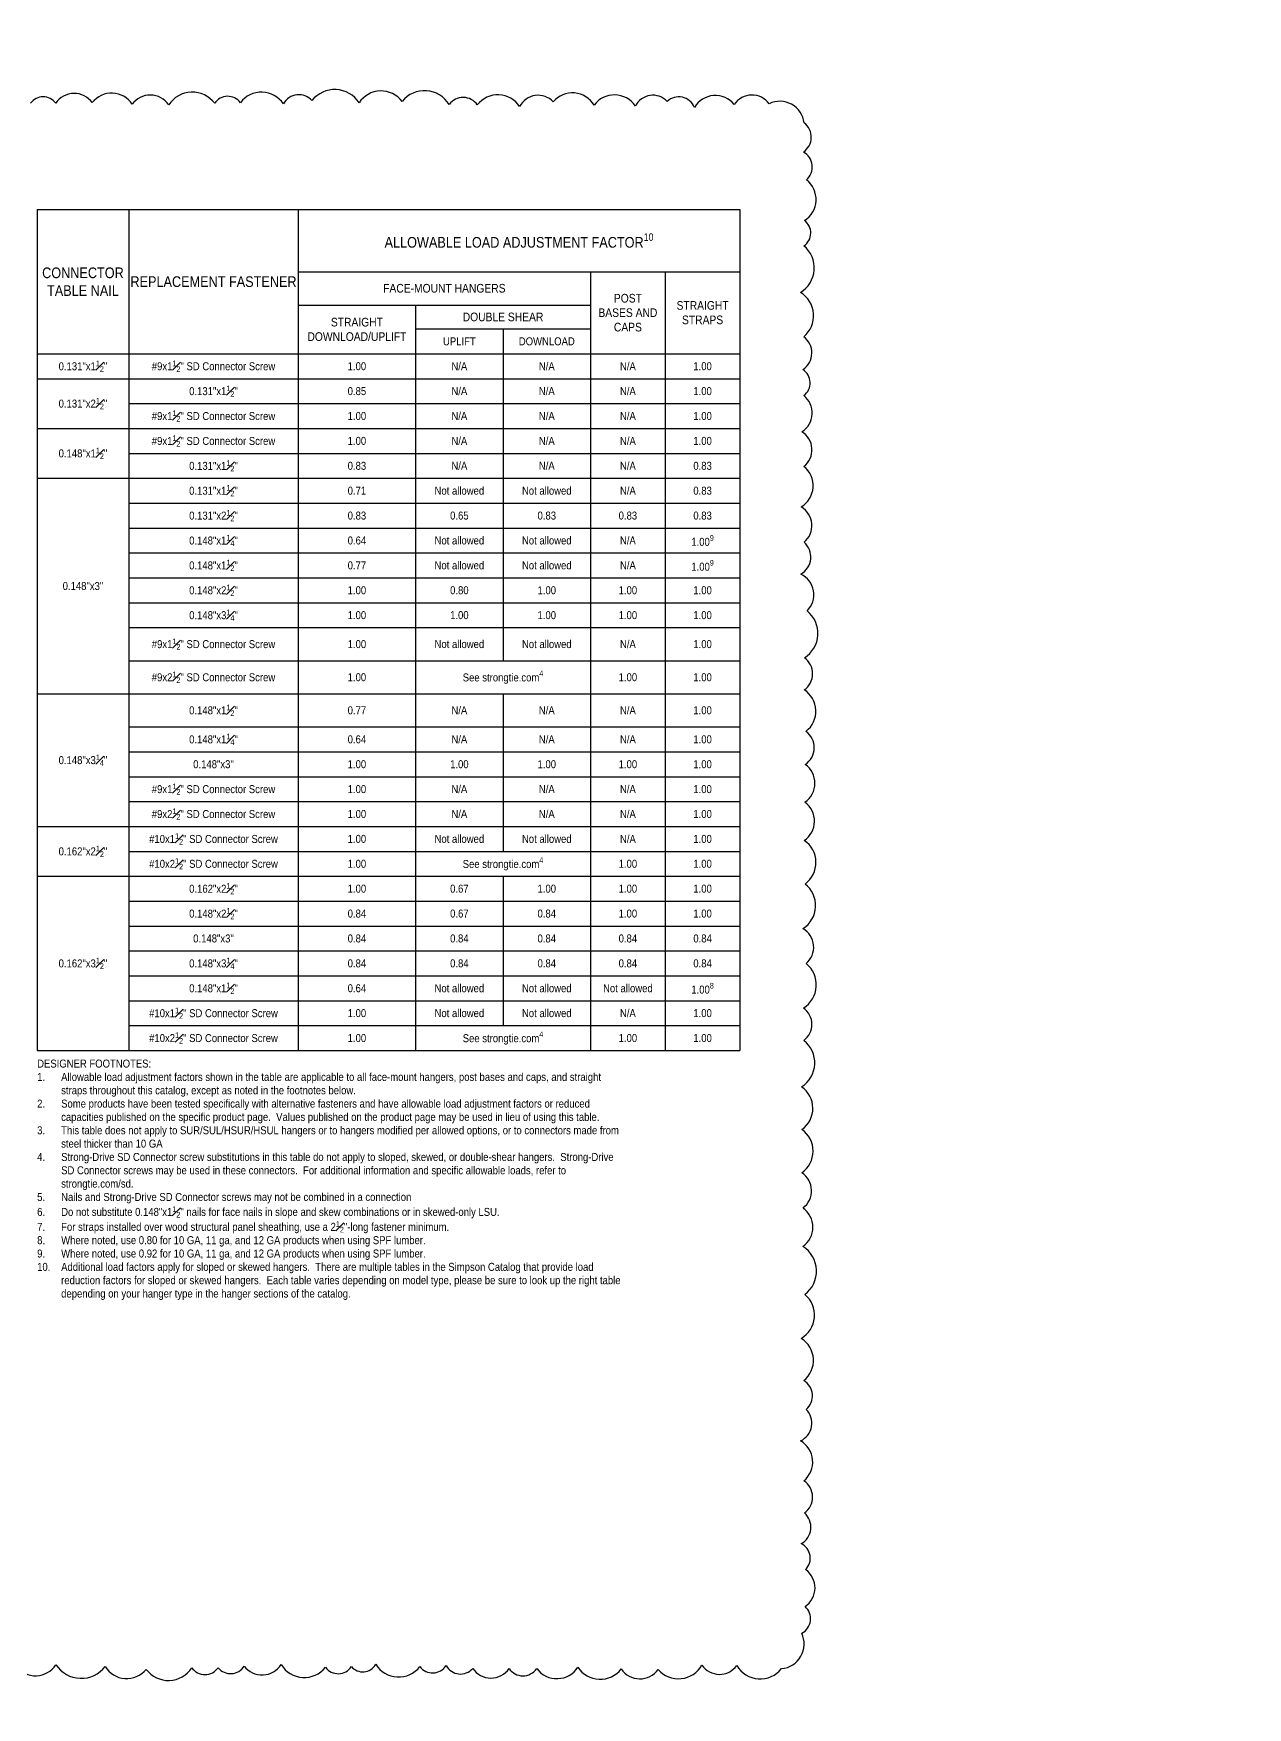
# Model space of a CAD drawing. Header units: inches. Extents: x -16404 to 14624, y -1591 to 16152.
# Drawn here: x 1783.6 to 1954.2, y 6914.6 to 7150 of the extents above; entities that cross this region are included whole.
import ezdxf
from ezdxf import colors
from ezdxf.entities.mleader import LeaderData, LeaderLine
from ezdxf.math import Vec2, Vec3

# ---------------------------------------------------------------- set-up
doc = ezdxf.new("R2010")
doc.units = ezdxf.units.IN
doc.header["$LTSCALE"] = 24
doc.header["$MEASUREMENT"] = 0
doc.layers.get('0').update_dxf_attribs({"linetype": 'CONTINUOUS'})
doc.layers.add('DESIGNER COMMENTS', color=221, linetype='CONTINUOUS', plot=False)
doc.styles.add('Arial', font='arial.ttf', dxfattribs={"width": 0.85})

# ---------------------------------------------------------------- blocks, each defined once
blk = doc.blocks.new('*T2576')
at = {"layer": 'DESIGNER COMMENTS', "color": 6, "lineweight": -2, "transparency": 16777216}
for p, q in [((0, 0), (36.7, 0)), ((0, 0), (0, -20.28)), ((12.89, 0), (12.89, -118.24)), ((36.7, 0), (36.7, -20.28)), ((77.79, -8.73), (77.79, -20.28)), ((88.29, -8.73), (88.29, -20.28)), ((98.79, -8.73), (98.79, -20.28)), ((36.7, -13.42), (77.79, -13.42)), ((53.2, -13.42), (53.2, -20.28)), ((53.2, -16.78), (77.79, -16.78)), ((65.49, -16.78), (65.49, -20.28)), ((0, -20.28), (98.79, -20.28)), ((0, -23.78), (12.89, -23.78))]:
    blk.add_line(p, q, dxfattribs=at)
at = {"layer": 'DESIGNER COMMENTS', "color": 6, "linetype": 'ByBlock', "lineweight": -2, "transparency": 16777216}
for p, q in [((36.7, 0), (98.79, 0)), ((98.79, 0), (98.79, -8.73)), ((36.7, -8.73), (98.79, -8.73)), ((0, -20.28), (0, -118.24)), ((98.79, -20.28), (98.79, -118.24)), ((0, -30.78), (12.89, -30.78)), ((0, -37.78), (12.89, -37.78)), ((0, -68.08), (12.89, -68.08)), ((0, -86.74), (12.89, -86.74)), ((0, -93.74), (12.89, -93.74)), ((0, -118.24), (98.79, -118.24))]:
    blk.add_line(p, q, dxfattribs=at)
at = {"layer": 'DESIGNER COMMENTS', "color": 2, "linetype": 'ByBlock', "lineweight": -2, "transparency": 16777216}
for p, q in [((36.7, -20.28), (36.7, -51.78)), ((53.2, -20.28), (53.2, -51.78)), ((65.49, -20.28), (65.49, -51.78)), ((77.79, -20.28), (77.79, -51.78)), ((88.29, -20.28), (88.29, -51.78)), ((12.89, -27.28), (98.79, -27.28)), ((12.89, -34.28), (98.79, -34.28)), ((12.89, -41.28), (98.79, -41.28)), ((12.89, -44.78), (98.79, -44.78)), ((12.89, -48.28), (98.79, -48.28)), ((12.89, -51.78), (98.79, -51.78)), ((36.7, -51.78), (36.7, -93.74)), ((53.2, -51.78), (53.2, -79.74)), ((65.49, -51.78), (65.49, -63.43)), ((77.79, -51.78), (77.79, -79.74)), ((88.29, -51.78), (88.29, -79.74)), ((12.89, -55.28), (88.29, -55.28)), ((88.29, -55.28), (98.79, -55.28)), ((12.89, -58.78), (88.29, -58.78)), ((88.29, -58.78), (98.79, -58.78)), ((12.89, -63.43), (88.29, -63.43)), ((88.29, -63.43), (98.79, -63.43)), ((65.49, -68.08), (65.49, -79.74)), ((12.89, -72.74), (88.29, -72.74)), ((88.29, -72.74), (98.79, -72.74)), ((12.89, -76.24), (88.29, -76.24)), ((88.29, -76.24), (98.79, -76.24)), ((12.89, -79.74), (88.29, -79.74)), ((53.2, -79.74), (53.2, -86.74)), ((65.49, -79.74), (65.49, -86.74)), ((77.79, -79.74), (77.79, -86.74)), ((88.29, -79.74), (98.79, -79.74)), ((88.29, -79.74), (88.29, -118.24)), ((12.89, -83.24), (36.7, -83.24)), ((36.7, -83.24), (98.79, -83.24)), ((53.2, -86.74), (53.2, -114.74)), ((65.49, -86.74), (65.49, -90.24)), ((77.79, -86.74), (77.79, -114.74)), ((12.89, -90.24), (36.7, -90.24)), ((36.7, -90.24), (53.2, -90.24)), ((53.2, -90.24), (77.79, -90.24)), ((77.79, -90.24), (98.79, -90.24)), ((36.7, -93.74), (36.7, -118.24)), ((65.49, -93.74), (65.49, -114.74)), ((12.89, -97.24), (53.2, -97.24)), ((53.2, -97.24), (77.79, -97.24)), ((77.79, -97.24), (98.79, -97.24)), ((12.89, -100.74), (53.2, -100.74)), ((53.2, -100.74), (77.79, -100.74)), ((77.79, -100.74), (98.79, -100.74)), ((12.89, -104.24), (53.2, -104.24)), ((53.2, -104.24), (77.79, -104.24)), ((77.79, -104.24), (98.79, -104.24)), ((12.89, -107.74), (53.2, -107.74)), ((53.2, -107.74), (77.79, -107.74)), ((77.79, -107.74), (98.79, -107.74)), ((12.89, -111.24), (53.2, -111.24)), ((53.2, -111.24), (77.79, -111.24)), ((77.79, -111.24), (98.79, -111.24)), ((12.89, -114.74), (53.2, -114.74)), ((53.2, -114.74), (77.79, -114.74)), ((53.2, -114.74), (53.2, -118.24)), ((77.79, -114.74), (98.79, -114.74)), ((77.79, -114.74), (77.79, -118.24))]:
    blk.add_line(p, q, dxfattribs=at)
at = {"layer": 'DESIGNER COMMENTS', "color": 4, "lineweight": -2, "transparency": 16777216}
for p, q in [((12.89, -23.78), (98.79, -23.78)), ((12.89, -30.78), (98.79, -30.78)), ((12.89, -37.78), (98.79, -37.78)), ((12.89, -68.08), (98.79, -68.08)), ((12.89, -86.74), (98.79, -86.74)), ((12.89, -93.74), (98.79, -93.74))]:
    blk.add_line(p, q, dxfattribs=at)
at = {"layer": 'DESIGNER COMMENTS', "color": 0, "transparency": 16777216, "attachment_point": 5, "style": 'Arial'}
for s, insert, char_height, width in [('\\A1;ALLOWABLE LOAD ADJUSTMENT FACTOR{\\H0.7x;\\S10^ ;}', (67.74, -4.36), 1.5, 60.6531), ('FACE-MOUNT HANGERS', (57.24, -11.07), 1.2188, 39.6531), ('POST BASES AND CAPS', (83.04, -14.5), 1.2188, 9.06), ('STRAIGHT STRAPS', (93.54, -14.5), 1.2188, 9.06), ('STRAIGHT DOWNLOAD/UPLIFT', (44.95, -16.85), 1.2188, 15.06), ('DOUBLE SHEAR', (65.49, -15.1), 1.2188, 23.1531), ('UPLIFT', (59.35, -18.53), 1.125, 10.8565), ('DOWNLOAD', (71.64, -18.53), 1.125, 10.8565)]:
    blk.add_mtext(s, dxfattribs=dict(at, insert=insert, char_height=char_height, width=width))
at = {"layer": 'DESIGNER COMMENTS', "transparency": 16777216, "attachment_point": 5, "style": 'Arial'}
for s, insert, char_height, width in [('CONNECTOR TABLE NAIL', (6.44, -10.14), 1.5, 11.4486), ('REPLACEMENT FASTENER', (24.79, -10.14), 1.5, 22.369), ('\\A1;0.131"x1{\\H0.7x;\\S1#2;}"', (6.44, -22.03), 1.125, 11.4486), ('\\A1;#9x1{\\H0.7x;\\S1#2;}" SD Connector Screw', (24.79, -22.03), 1.125, 22.369), ('1.00', (44.95, -22.03), 1.125, 15.06), ('N/A', (59.35, -22.03), 1.125, 10.8565), ('N/A', (71.64, -22.03), 1.125, 10.8565), ('N/A', (83.04, -22.03), 1.125, 9.06), ('1.00', (93.54, -22.03), 1.125, 9.06), ('\\A1;0.131"x1{\\H0.7x;\\S1#2;}"', (24.79, -25.53), 1.125, 22.369), ('0.85', (44.95, -25.53), 1.125, 15.06), ('N/A', (59.35, -25.53), 1.125, 10.8565), ('N/A', (71.64, -25.53), 1.125, 10.8565), ('N/A', (83.04, -25.53), 1.125, 9.06), ('1.00', (93.54, -25.53), 1.125, 9.06), ('\\A1;0.131"x2{\\H0.7x;\\S1#2;}"', (6.44, -27.28), 1.125, 11.4486), ('\\A1;#9x1{\\H0.7x;\\S1#2;\\H1.42857x;" SD Connector Screw}', (24.79, -29.03), 1.125, 22.369), ('1.00', (44.95, -29.03), 1.125, 15.06), ('N/A', (59.35, -29.03), 1.125, 10.8565), ('N/A', (71.64, -29.03), 1.125, 10.8565), ('N/A', (83.04, -29.03), 1.125, 9.06), ('1.00', (93.54, -29.03), 1.125, 9.06), ('\\A1;#9x1{\\H0.7x;\\S1#2;\\H1.42857x;" SD Connector Screw}', (24.79, -32.53), 1.125, 22.369), ('1.00', (44.95, -32.53), 1.125, 15.06), ('N/A', (59.35, -32.53), 1.125, 10.8565), ('N/A', (71.64, -32.53), 1.125, 10.8565), ('N/A', (83.04, -32.53), 1.125, 9.06), ('1.00', (93.54, -32.53), 1.125, 9.06), ('\\A1;0.148"x1{\\H0.7x;\\S1#2;}"', (6.44, -34.28), 1.125, 11.4486), ('\\A1;0.131"x1{\\H0.7x;\\S1#2;}"', (24.79, -36.03), 1.125, 22.369), ('0.83', (44.95, -36.03), 1.125, 15.06), ('N/A', (59.35, -36.03), 1.125, 10.8565), ('N/A', (71.64, -36.03), 1.125, 10.8565), ('N/A', (83.04, -36.03), 1.125, 9.06), ('0.83', (93.54, -36.03), 1.125, 9.06), ('\\A1;0.131"x1{\\H0.7x;\\S1#2;}"', (24.79, -39.53), 1.125, 22.369), ('0.71', (44.95, -39.53), 1.125, 15.06), ('Not allowed', (59.35, -39.53), 1.125, 10.8565), ('Not allowed', (71.64, -39.53), 1.125, 10.8565), ('N/A', (83.04, -39.53), 1.125, 9.06), ('0.83', (93.54, -39.53), 1.125, 9.06), ('\\A1;0.131"x2{\\H0.7x;\\S1#2;}"', (24.79, -43.03), 1.125, 22.369), ('0.83', (44.95, -43.03), 1.125, 15.06), ('0.65', (59.35, -43.03), 1.125, 10.8565), ('0.83', (71.64, -43.03), 1.125, 10.8565), ('0.83', (83.04, -43.03), 1.125, 9.06), ('0.83', (93.54, -43.03), 1.125, 9.06), ('\\A1;0.148"x1{\\H0.7x;\\S1#4;}"', (24.79, -46.53), 1.125, 22.369), ('0.64', (44.95, -46.53), 1.125, 15.06), ('Not allowed', (59.35, -46.53), 1.125, 10.8565), ('Not allowed', (71.64, -46.53), 1.125, 10.8565), ('N/A', (83.04, -46.53), 1.125, 9.06), ('\\A1;1.00{\\H0.7x;\\S9^ ;}', (93.54, -46.53), 1.125, 9.06), ('\\A1;0.148"x1{\\H0.7x;\\S1#2;}"', (24.79, -50.03), 1.125, 22.369), ('Not allowed', (59.35, -50.03), 1.125, 10.8565), ('Not allowed', (71.64, -50.03), 1.125, 10.8565), ('N/A', (83.04, -50.03), 1.125, 9.06), ('\\A1;1.00{\\H0.7x;\\S9^ ;}', (93.54, -50.03), 1.125, 9.06), ('0.77', (44.95, -50.03), 1.125, 15.06), ('0.148"x3"', (6.44, -52.93), 1.125, 11.4486), ('\\A1;0.148"x2{\\H0.7x;\\S1#2;}"', (24.79, -53.53), 1.125, 22.369), ('1.00', (44.95, -53.53), 1.125, 15.06), ('0.80', (59.35, -53.53), 1.125, 10.8565), ('1.00', (71.64, -53.53), 1.125, 10.8565), ('1.00', (83.04, -53.53), 1.125, 9.06), ('1.00', (93.54, -53.53), 1.125, 9.06), ('\\A1;0.148"x3{\\H0.7x;\\S1#4;}"', (24.79, -57.03), 1.125, 22.369), ('1.00', (44.95, -57.03), 1.125, 15.06), ('1.00', (59.35, -57.03), 1.125, 10.8565), ('1.00', (71.64, -57.03), 1.125, 10.8565), ('1.00', (83.04, -57.03), 1.125, 9.06), ('1.00', (93.54, -57.03), 1.125, 9.06), ('\\A1;#9x1{\\H0.7x;\\S1#2;\\H1.42857x;" SD Connector Screw}', (24.79, -61.1), 1.125, 22.369), ('1.00', (44.95, -61.1), 1.125, 15.06), ('Not allowed', (59.35, -61.1), 1.125, 10.8565), ('Not allowed', (71.64, -61.1), 1.125, 10.8565), ('N/A', (83.04, -61.1), 1.125, 9.06), ('1.00', (93.54, -61.1), 1.125, 9.06), ('\\A1;#9x2{\\H0.7x;\\S1#2;\\H1.42857x;" SD Connector Screw}', (24.79, -65.76), 1.125, 22.369), ('1.00', (44.95, -65.76), 1.125, 15.06), ('\\A1;See strongtie.com{\\H0.7x;\\S4^ ;}', (65.49, -65.76), 1.125, 23.1531), ('1.00', (83.04, -65.76), 1.125, 9.06), ('1.00', (93.54, -65.76), 1.125, 9.06), ('\\A1;0.148"x1{\\H0.7x;\\S1#2;}"', (24.79, -70.41), 1.125, 22.369), ('0.77', (44.95, -70.41), 1.125, 15.06), ('N/A', (59.35, -70.41), 1.125, 10.8565), ('N/A', (71.64, -70.41), 1.125, 10.8565), ('N/A', (83.04, -70.41), 1.125, 9.06), ('1.00', (93.54, -70.41), 1.125, 9.06), ('\\A1;0.148"x1{\\H0.7x;\\S1#4;}"', (24.79, -74.49), 1.125, 22.369), ('0.64', (44.95, -74.49), 1.125, 15.06), ('N/A', (59.35, -74.49), 1.125, 10.8565), ('N/A', (71.64, -74.49), 1.125, 10.8565), ('N/A', (83.04, -74.49), 1.125, 9.06), ('1.00', (93.54, -74.49), 1.125, 9.06), ('\\A1;0.148"x3{\\H0.7x;\\S1#4;}"', (6.44, -77.41), 1.125, 11.4486), ('0.148"x3"', (24.79, -77.99), 1.125, 22.369), ('1.00', (44.95, -77.99), 1.125, 15.06), ('1.00', (59.35, -77.99), 1.125, 10.8565), ('1.00', (71.64, -77.99), 1.125, 10.8565), ('1.00', (83.04, -77.99), 1.125, 9.06), ('1.00', (93.54, -77.99), 1.125, 9.06), ('\\A1;#9x1{\\H0.7x;\\S1#2;\\H1.42857x;" SD Connector Screw}', (24.79, -81.49), 1.125, 22.369), ('1.00', (44.95, -81.49), 1.125, 15.06), ('N/A', (59.35, -81.49), 1.125, 10.8565), ('N/A', (71.64, -81.49), 1.125, 10.8565), ('N/A', (83.04, -81.49), 1.125, 9.06), ('1.00', (93.54, -81.49), 1.125, 9.06), ('\\A1;#9x2{\\H0.7x;\\S1#2;\\H1.42857x;" SD Connector Screw}', (24.79, -84.99), 1.125, 22.369), ('1.00', (44.95, -84.99), 1.125, 15.06), ('N/A', (59.35, -84.99), 1.125, 10.8565), ('N/A', (71.64, -84.99), 1.125, 10.8565), ('N/A', (83.04, -84.99), 1.125, 9.06), ('1.00', (93.54, -84.99), 1.125, 9.06), ('\\A1;#10x1{\\H0.7x;\\S1#2;\\H1.42857x;" SD Connector Screw}', (24.79, -88.49), 1.125, 22.369), ('1.00', (44.95, -88.49), 1.125, 15.06), ('Not allowed', (59.35, -88.49), 1.125, 10.8565), ('Not allowed', (71.64, -88.49), 1.125, 10.8565), ('N/A', (83.04, -88.49), 1.125, 9.06), ('1.00', (93.54, -88.49), 1.125, 9.06), ('\\A1;0.162"x2{\\H0.7x;\\S1#2;}"', (6.44, -90.24), 1.125, 11.4486), ('\\A1;#10x2{\\H0.7x;\\S1#2;\\H1.42857x;" SD Connector Screw}', (24.79, -91.99), 1.125, 22.369), ('1.00', (44.95, -91.99), 1.125, 15.06), ('\\A1;See strongtie.com{\\H0.7x;\\S4^ ;}', (65.49, -91.99), 1.125, 23.1531), ('1.00', (83.04, -91.99), 1.125, 9.06), ('1.00', (93.54, -91.99), 1.125, 9.06), ('\\A1;0.162"x2{\\H0.7x;\\S1#2;}"', (24.79, -95.49), 1.125, 22.369), ('1.00', (44.95, -95.49), 1.125, 15.06), ('0.67', (59.35, -95.49), 1.125, 10.8565), ('1.00', (71.64, -95.49), 1.125, 10.8565), ('1.00', (83.04, -95.49), 1.125, 9.06), ('1.00', (93.54, -95.49), 1.125, 9.06), ('\\A1;0.148"x2{\\H0.7x;\\S1#2;}"', (24.79, -98.99), 1.125, 22.369), ('0.84', (44.95, -98.99), 1.125, 15.06), ('0.67', (59.35, -98.99), 1.125, 10.8565), ('0.84', (71.64, -98.99), 1.125, 10.8565), ('1.00', (83.04, -98.99), 1.125, 9.06), ('1.00', (93.54, -98.99), 1.125, 9.06), ('0.148"x3"', (24.79, -102.49), 1.125, 22.369), ('0.84', (44.95, -102.49), 1.125, 15.06), ('0.84', (59.35, -102.49), 1.125, 10.8565), ('0.84', (71.64, -102.49), 1.125, 10.8565), ('0.84', (83.04, -102.49), 1.125, 9.06), ('0.84', (93.54, -102.49), 1.125, 9.06), ('\\A1;0.162"x3{\\H0.7x;\\S1#2;}"', (6.44, -105.99), 1.125, 11.4486), ('\\A1;0.148"x3{\\H0.7x;\\S1#4;}"', (24.79, -105.99), 1.125, 22.369), ('0.84', (44.95, -105.99), 1.125, 15.06), ('0.84', (59.35, -105.99), 1.125, 10.8565), ('0.84', (71.64, -105.99), 1.125, 10.8565), ('0.84', (83.04, -105.99), 1.125, 9.06), ('0.84', (93.54, -105.99), 1.125, 9.06), ('\\A1;0.148"x1{\\H0.7x;\\S1#2;}"', (24.79, -109.49), 1.125, 22.369), ('0.64', (44.95, -109.49), 1.125, 15.06), ('Not allowed', (59.35, -109.49), 1.125, 10.8565), ('Not allowed', (71.64, -109.49), 1.125, 10.8565), ('Not allowed', (83.04, -109.49), 1.125, 9.06), ('\\A1;1.00{\\H0.7x;\\S8^ ;}', (93.54, -109.49), 1.125, 9.06), ('\\A1;#10x1{\\H0.7x;\\S1#2;}" SD Connector Screw', (24.79, -112.99), 1.125, 22.369), ('1.00', (44.95, -112.99), 1.125, 15.06), ('Not allowed', (59.35, -112.99), 1.125, 10.8565), ('Not allowed', (71.64, -112.99), 1.125, 10.8565), ('N/A', (83.04, -112.99), 1.125, 9.06), ('1.00', (93.54, -112.99), 1.125, 9.06), ('\\A1;#10x2{\\H0.7x;\\S1#2;}" SD Connector Screw', (24.79, -116.49), 1.125, 22.369), ('1.00', (44.95, -116.49), 1.125, 15.06), ('\\A1;See strongtie.com{\\H0.7x;\\S4^ ;}', (65.49, -116.49), 1.125, 23.1531), ('1.00', (83.04, -116.49), 1.125, 9.06), ('1.00', (93.54, -116.49), 1.125, 9.06)]:
    blk.add_mtext(s, dxfattribs=dict(at, insert=insert, char_height=char_height, width=width))
blk = doc.blocks.new('_Open90')
at = {"color": 0, "linetype": 'ByBlock', "lineweight": -2}
for p, q in [((-0.5, 0.5), (0, 0)), ((0, 0), (-1, 0)), ((0, 0), (-0.5, -0.5))]:
    blk.add_line(p, q, dxfattribs=at)

msp = doc.modelspace()

# ---------------------------------------------------------------- linework, layer by layer
at = {"layer": 'DESIGNER COMMENTS'}
msp.add_lwpolyline([(1781.1485, 6920.39736, 0.52056705), (1786.73392, 6920.60791, 0.52056705), (1793.65485, 6920.37152, 0.52056705), (1799.41369, 6919.95274, 0.52056705), (1805.8258, 6920.17359, 0.52056705), (1809.53831, 6920.178, 0.52056705), (1813.19017, 6920.42133, 0.52056705), (1818.38758, 6920.62475, 0.52056705), (1824.62467, 6920.2413, 0.52056705), (1828.26192, 6920.34034, 0.52056705), (1831.6764, 6920.6573, 0.52056705), (1837.88899, 6920.33775, 0.52056705), (1841.58179, 6920.48412, 0.52056705), (1845.31253, 6920.06983, 0.52056705), (1850.42245, 6920.05677, 0.52056705), (1854.31103, 6920.04806, 0.52056705), (1860.10843, 6920.26481, 0.52056705), (1866.17857, 6920.0056, 0.52056705), (1871.38231, 6919.94704, 0.52056705), (1877.53504, 6920.55696, 0.52056705), (1882.4252, 6920.48265, 0.52056705), (1888.731, 6920.0504, 0.52056705), (1891.57216, 6925.02188, 0.52056705), (1892.04269, 6928.77228, 0.52056705), (1892.10908, 6933.98369, 0.52056705), (1891.48344, 6937.62486, 0.52056705), (1891.94826, 6941.93567, 0.52056705), (1891.87662, 6946.47621, 0.52056705), (1891.40927, 6952.08541, 0.52056705), (1892.18537, 6956.50486, 0.52056705), (1891.84855, 6960.55174, 0.52056705), (1891.48015, 6966.48332, 0.52056705), (1892.0138, 6972.65747, 0.52056705), (1891.73442, 6979.4213, 0.52056705), (1891.74539, 6984.81658, 0.52056705), (1891.57138, 6989.78252, 0.52056705), (1891.59689, 6995.85377, 0.52056705), (1891.54602, 7001.85713, 0.52056705), (1891.85707, 7008.3827, 0.52056705), (1891.79907, 7012.92287, 0.52056705), (1892.17704, 7019.18386, 0.52056705), (1891.7372, 7024.10184, 0.52056705), (1892.033, 7030.37554, 0.52056705), (1891.91461, 7036.50112, 0.52056705), (1892.0193, 7041.86528, 0.52056705), (1892.05859, 7047.1804, 0.52056705), (1892.16141, 7051.84154, 0.52056705), (1891.91351, 7057.68017, 0.52056705), (1891.93427, 7062.18164, 0.52056705), (1892.30965, 7068.77884, 0.52056705), (1891.44786, 7073.95451, 0.52056705), (1891.88685, 7078.4237, 0.52056705), (1891.49358, 7083.39549, 0.52056705), (1891.87692, 7089.07981, 0.52056705), (1891.58002, 7093.97189, 0.52056705), (1891.86323, 7099.04574, 0.52056705), (1891.7311, 7102.71288, 0.52056705), (1891.84505, 7107.33108, 0.52056705), (1891.37474, 7113.56181, 0.52056705), (1891.87341, 7120.10425, 0.52056705), (1891.94889, 7123.677, 0.52056705), (1892.24038, 7129.38433, 0.52056705), (1891.79362, 7133.28834, 0.52056705), (1891.89934, 7137.39385, 0.52056705), (1886.99864, 7140.0809, 0.52056705), (1882.07966, 7139.97755, 0.52056705), (1876.47749, 7139.58103, 0.52056705), (1872.65241, 7140.42132, 0.52056705), (1868.17915, 7139.75711, 0.52056705), (1862.37504, 7139.87843, 0.52056705), (1856.64076, 7140.35414, 0.52056705), (1851.91613, 7139.68568, 0.52056705), (1845.96634, 7139.91745, 0.52056705), (1842.0214, 7139.9702, 0.52056705), (1835.39602, 7140.41013, 0.52056705), (1829.34135, 7140.20527, 0.52056705), (1822.7256, 7140.52635, 0.52056705), (1818.70221, 7140.06874, 0.52056705), (1812.66039, 7140.23318, 0.52056705), (1809.04637, 7140.14415, 0.52056705), (1802.57766, 7139.9278, 0.52056705), (1797.43628, 7140.00961, 0.52056705), (1791.84713, 7140.24057, 0.52056705), (1786.69449, 7140.14693, 0.52056705), (1783.16478, 7140.14489, 0.52056705)], format="xyb", dxfattribs=at)

# ---------------------------------------------------------------- block references
msp.add_blockref('*T2576', (1784.09019, 7125.20299))

# ---------------------------------------------------------------- texts
at = {"layer": 'DESIGNER COMMENTS', "insert": (1784.09019, 7005.68766), "char_height": 1.125, "width": 75.4385115, "attachment_point": 1, "style": 'Arial'}
msp.add_mtext('\\A1;DESIGNER FOOTNOTES:\\P\\pi-3.375,l3.375,t3.375;1.^IAllowable load adjustment factors shown in the table are applicable to all face-mount hangers, post bases and caps, and straight straps throughout this catalog, except as noted in the footnotes below.\\P2.^ISome products have been tested specifically with alternative fasteners and have allowable load adjustment factors or reduced capacities published on the specific product page.  Values published on the product page may be used in lieu of using this table.\\P3.^IThis table does not apply to SUR/SUL/HSUR/HSUL hangers or to hangers modified per allowed options, or to connectors made from steel thicker than 10 GA\\P4.^IStrong-Drive SD Connector screw substitutions in this table do not apply to sloped, skewed, or double-shear hangers.  Strong-Drive SD Connector screws may be used in these connectors.  For additional information and specific allowable loads, refer to strongtie.com/sd.\\P5.^INails and Strong-Drive SD Connector screws may not be combined in a connection\\P6.^IDo not substitute 0.148"x1{\\H0.7x;\\S1#2;}" nails for face nails in slope and skew combinations or in skewed-only LSU.\\P7.^IFor straps installed over wood structural panel sheathing, use a 2{\\H0.7x;\\S1#2;}"-long fastener minimum.\\P8.^IWhere noted, use 0.80 for 10 GA, 11 ga, and 12 GA products when using SPF lumber.\\P9.^IWhere noted, use 0.92 for 10 GA, 11 ga, and 12 GA products when using SPF lumber.\\P10.^IAdditional load factors apply for sloped or skewed hangers.  There are multiple tables in the Simpson Catalog that provide load reduction factors for sloped or skewed hangers.  Each table varies depending on model type, please be sure to look up the right table depending on your hanger type in the hanger sections of the catalog.', dxfattribs=at)

# ---------------------------------------------------------------- leaders
at = {"layer": 'DESIGNER COMMENTS'}
ml = msp.add_multileader_mtext('Standard', dxfattribs=at)
ml.set_content('\\A1;{\\L\\C256;IMPORTANT DESIGNER NOTE:\\l IF YOUR LEDGER DOES NOT ALLOW FOR THE FULL DEPTH OF NAILS SPECIFIED IN THIS CHART.  USE THE CHART TO THE RIGHT AND APPLY ALLOWABLE LOAD REDUCTION FACTOR (REF. PG. 22 OF SIMPSON CATALOG C-C-2019)}', color=4, style='Arial')
ml.set_leader_properties(color=256)
ml.set_arrow_properties(name='OPEN90')
ml.build(insert=Vec2(0, 0))
ml.multileader.update_dxf_attribs({"dogleg_length": 0.36, "arrow_head_size": 5.25, "scale": 48})
ctx = ml.context
ctx.base_point, ctx.scale, ctx.char_height, ctx.arrow_head_size, ctx.landing_gap_size, ctx.plane_origin = Vec3(7749.57679, 7516.2281), 48, 6, 5.25, 4.32, Vec3(7940.50091, 7764.19966)
notes = []
notes.append((ctx, [(0, (0, 0, 0), (0, 0), (1, 0), 1, [])]))
ctx.mtext.insert, ctx.mtext.width, ctx.mtext.defined_height, ctx.mtext.flow_direction = Vec3(7753.89679, 7520.11009), 143.1324041, 28.50097, 5
ml = msp.add_multileader_mtext('Standard', dxfattribs=at)
ml.set_content('\\A1;{\\L\\C256;IMPORTANT DESIGNER NOTE:\\l IF YOUR LEDGER DOES NOT ALLOW FOR THE FULL DEPTH OF NAILS SPECIFIED IN THIS CHART.  USE THE CHART TO THE RIGHT AND APPLY ALLOWABLE LOAD REDUCTION FACTOR (REF. PG. 22 OF SIMPSON CATALOG C-C-2019)}', color=4, style='Arial')
ml.set_leader_properties(color=256)
ml.set_arrow_properties(name='OPEN90')
ml.build(insert=Vec2(0, 0))
ml.multileader.update_dxf_attribs({"dogleg_length": 0.36, "arrow_head_size": 5.25, "scale": 48})
ctx = ml.context
ctx.base_point, ctx.scale, ctx.char_height, ctx.arrow_head_size, ctx.landing_gap_size, ctx.plane_origin = Vec3(1680.51869, 7333.32569), 48, 6, 5.25, 4.32, Vec3(1871.4428, 7581.29725)
notes.append((ctx, [(0, (0, 0, 0), (0, 0), (1, 0), 1, [])]))
ctx.mtext.insert, ctx.mtext.width, ctx.mtext.defined_height, ctx.mtext.flow_direction = Vec3(1684.83869, 7337.20768), 143.1324041, 28.50097, 5
for ctx, leaders in notes:
    for number, flags, end, landing, length, lines in leaders:
        leader = LeaderData()
        leader.index, (leader.has_last_leader_line, leader.has_dogleg_vector, leader.attachment_direction) = number, flags
        leader.last_leader_point, leader.dogleg_vector, leader.dogleg_length = Vec3(end), Vec3(landing), length
        for number, points, colour, breaks in lines:
            line = LeaderLine()
            line.index, line.vertices, line.color, line.breaks = number, Vec3.list(points), colors.encode_raw_color(colour), breaks
            leader.lines.append(line)
        ctx.leaders.append(leader)

doc.saveas('drawing.dxf')
